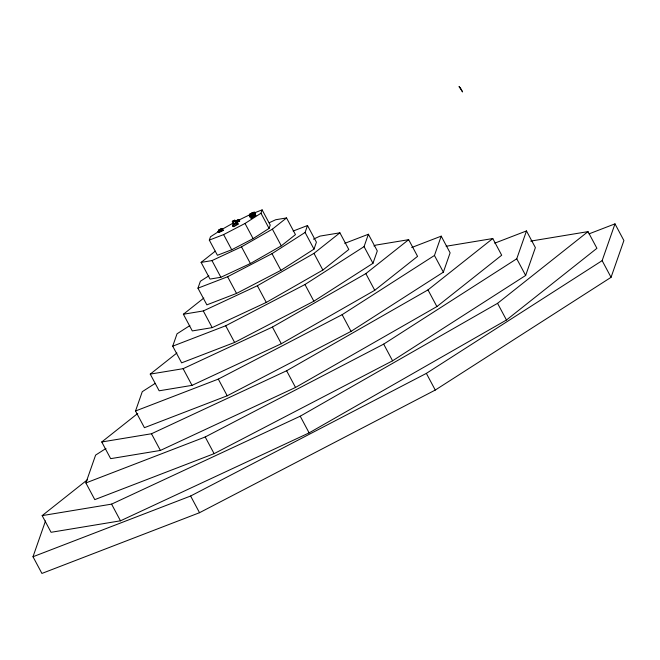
<?xml version="1.0" encoding="UTF-8"?>
<svg xmlns="http://www.w3.org/2000/svg" width="660" height="660" viewBox="0 0 660 660"><rect width="100%" height="100%" fill="white"/><g stroke="black" fill="none" stroke-linecap="round" stroke-linejoin="round"><path stroke-width="0.99" d="M589.042 233.863L614.988 223.864L623.898 240.545L611.053 277.324L435.27 390.06L199.526 512.705L41.91 573.433L33 556.743L45.507 520.938M494.719 243.169L526.482 230.934L535.384 247.615L525.657 275.459L392.584 360.805L214.112 453.659L94.793 499.628L85.882 482.947L95.609 455.103L105.98 448.454M411.708 247.516L441.202 236.156L450.112 252.838L443.363 272.151L351.037 331.37L227.213 395.786L144.433 427.68L135.523 410.998L142.271 391.677L155.215 383.377M254.504 212.834L262.135 209.896L270.237 225.06L269.065 228.401L253.118 238.631L231.726 249.761L217.421 255.272L209.319 240.1L210.49 236.767L219.722 230.843M344.726 243.367L368.387 234.25L377.297 250.932L372.974 263.299L313.871 301.199L234.613 342.441L181.624 362.851L172.714 346.17L177.037 333.803L189.882 325.57M293.155 231.049L307.51 225.522L316.412 242.203L313.995 249.125L280.912 270.344L236.536 293.428L206.869 304.854L197.959 288.173L200.384 281.251L208.865 275.814M209.319 240.1L223.624 234.589L245.017 223.459L260.972 213.229L262.135 209.896M197.959 288.173L227.626 276.746L272.002 253.663L305.093 232.444L307.51 225.522M172.714 346.17L225.703 325.76L304.969 284.518L364.064 246.617L368.387 234.25M135.523 410.998L218.311 379.104L342.127 314.68L434.453 255.47L441.202 236.156M85.882 482.947L205.202 436.978L383.674 344.124L516.755 258.778L526.482 230.934M33 556.743L190.616 496.023L426.36 373.378L602.143 260.642L614.988 223.864M232.485 225.349L237.402 222.61L237.955 224.169L235.422 225.703L233.17 226.644L232.485 225.349L237.402 222.61M233.17 226.644L232.609 225.085M252.937 215.548C261.335 210.589 245.149 218.897 250.668 216.529C258.299 213.939 249.62 219.821 250.849 217.907M251.575 214.706C245.553 215.787 253.737 217.734 251.864 214.615A4.81 0.478 -28.1 0 0 255.024 212.693L255.61 213.782A4.81 0.478 -28.1 0 1 253.968 214.83M269.222 222.75L275.682 219.739L286.547 217.94L295.457 234.622L281.3 245.842L250.404 263.513L220.877 277.274L210.012 279.073L201.11 262.391L215.267 251.171M201.11 262.391L211.975 260.593L241.502 246.832L272.39 229.16L286.547 217.94M313.467 239.151L319.993 236.107L339.9 232.815L348.802 249.496L322.872 270.055L266.285 302.42L212.198 327.632L192.299 330.924L183.389 314.242L203.825 298.048M373.939 245.974L375.804 245.108L408.664 239.671L417.574 256.352L374.748 290.293L281.325 343.736L192.019 385.366L159.159 390.802L150.249 374.113L176.913 352.984M183.389 314.242L203.296 310.951L257.375 285.739L313.962 253.374L339.9 232.815M446.102 246.262L492.789 238.54L501.691 255.222L436.895 306.578L295.523 387.445L160.396 450.433L110.665 458.659L101.755 441.977L137.758 413.44M530.665 241.114L588.01 231.627L596.92 248.309L506.467 320.009L309.119 432.886L120.491 520.814L51.067 532.298L42.166 515.617L87.392 479.77M150.249 374.113L183.117 368.684L272.415 327.055L365.846 273.611L408.664 239.671M101.755 441.977L151.487 433.752L286.622 370.763L427.985 289.897L492.789 238.54M42.166 515.617L111.581 504.133L300.217 416.204L497.558 303.328L588.01 231.627M222.238 229.226L233.574 222.824M249.851 214.087L254.257 212.157L254.653 212.891L252.879 213.972L250.247 214.822L249.851 214.087L254.257 212.157M253.63 216.81L255.998 215.383L254.298 215.952M236.189 222.791L233.689 223.946L232.32 221.38L234.82 220.225L236.569 222.75L239.712 220.968L238.912 219.466L234.803 221.356L234.234 220.291M232.32 221.38L234.82 220.225M219.574 229.812L219.986 230.587L219.26 230.67L218.848 229.895L221.933 228.475L223.204 230.381L222.346 229.251M234.803 221.356L238.912 219.466M223.204 230.381L218.658 232.526L218.031 231.363L219.26 230.67M218.031 231.363L222.585 229.226M218.658 232.526L219.879 231.825M233.689 223.946L237.963 221.521M218.848 229.895L221.933 228.475M253.168 216.472L253.861 216.117M220.192 231.652L220.836 231.313M238.92 220.044L250.693 214.302M221.471 231L222.964 230.414M254.653 212.891L252.021 213.749L251.633 213.007M253.16 213.296L255.024 212.693M252.153 215.787L251.864 214.615M237.278 224.161L238.087 223.905M238.747 221.075L239.712 220.968M602.143 260.642L611.053 277.324M516.755 258.778L525.657 275.459M497.558 303.328L506.467 320.009M434.453 255.47L443.363 272.151M427.985 289.897L436.895 306.578M364.064 246.617L372.974 263.299M426.36 373.378L435.27 390.06M365.846 273.611L374.748 290.293M383.674 344.124L392.584 360.805M305.093 232.444L313.995 249.125M313.962 253.374L322.872 270.055M342.127 314.68L351.037 331.37M304.969 284.518L313.871 301.199M272.39 229.16L281.3 245.842M260.972 213.229L269.065 228.401M254.653 214.516L255.354 215.837M252.483 213.238L252.879 213.972M272.002 253.663L280.912 270.344M251.196 216.472L251.897 217.792M250.668 216.529L251.369 217.849M249.356 215.424L249.934 216.505M245.017 223.459L253.118 238.631M237.27 222.882L237.955 224.169M235.768 221.249L236.569 222.75M236.247 223.567L236.94 224.854M234.729 224.416L235.422 225.703M232.906 221.314L234.275 223.88M233.293 225.093L233.978 226.38M241.502 246.832L250.404 263.513M257.375 285.739L266.285 302.42M223.624 234.589L231.726 249.761M272.415 327.055L281.325 343.736M218.996 231.256L219.615 232.419M286.622 370.763L295.523 387.445M227.626 276.746L236.536 293.428M300.217 416.204L309.119 432.886M211.975 260.593L220.877 277.274M225.703 325.76L234.613 342.441M203.296 310.951L212.198 327.632M218.311 379.104L227.213 395.786M183.117 368.684L192.019 385.366M205.202 436.978L214.112 453.659M190.616 496.023L199.526 512.705M151.487 433.752L160.396 450.433M111.581 504.133L120.491 520.814M249.645 216.604A4.521 0.446 -28.1 0 1 249.818 216.472M253.077 215.35A4.81 0.478 -28.1 0 1 252.763 215.523M249.067 215.515A4.521 0.446 -28.1 0 1 250.982 214.294M251.914 213.774A4.521 0.446 -28.1 0 1 252.227 213.592M460.573 88.201L459.013 86.567L462.577 91.93L460.573 88.201"/></g></svg>
